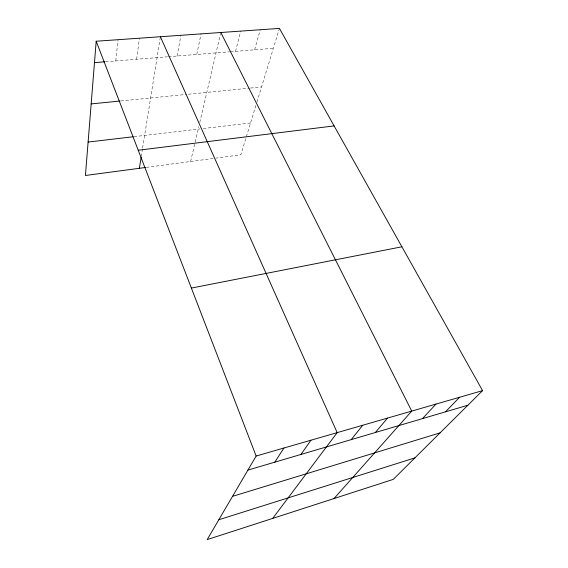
<?xml version="1.0" encoding="UTF-8"?>
<svg xmlns="http://www.w3.org/2000/svg" width="568" height="568" viewBox="0 0 568 568"><rect width="100%" height="100%" fill="white"/><g stroke="black" fill="none" stroke-linecap="round" stroke-linejoin="round"><path stroke-width="0.43" stroke-dasharray="2.84 2.13" d="M115.758 60.946L118.037 39.703M136.611 59.271L139.437 38.205M141.262 156.484L142.476 148.894M142.611 148.049L160.261 37.609M177.102 56.026L180.944 35.294M196.755 54.45L201.072 33.888M190.628 161.482L198.8 126.572M199.794 122.312L220.611 33.356M235.514 51.347L240.74 31.112M254.613 49.814L260.272 29.742M255.919 105.407L240.846 154.801L216.017 158.103M256.942 102.048L279.421 28.4M146.317 167.382L215.18 158.216M134.055 136.668L199.893 128.936M203.273 128.538L250.559 122.986M120.835 100.955L186.709 94.394M188.413 94.224L249.608 88.132M250.46 88.047L261.557 86.947M105.541 61.763L167.517 56.793M168.391 56.722L229.586 51.823M230.43 51.752L273.343 48.315"/><path stroke-width="0.85" d="M482.573 390.628L256.147 456.04L207.192 539.6L393.276 479.371L482.573 390.628L279.421 28.4L96.191 41.23L85.427 175.484L145.451 167.496M139.373 168.305L141.127 157.329M274.813 462.153L283.929 448.017M300.969 454.443L310.93 440.214M272.69 518.399L337.179 432.631L160.396 36.735M351.216 439.625L362.718 425.255M375.356 432.511L387.561 418.076M334.027 498.548L411.743 411.09L220.81 32.504M422.478 418.616L435.99 404.089M445.475 411.835L459.59 397.266M218.822 519.755L414.903 457.879M232.532 496.347L440.072 432.866M247.925 470.084L467.883 405.225M191.373 288.068L401.895 246.789M138.23 150.243L334.105 125.904M88.111 142.064L133.175 136.767M91.171 103.908L119.976 101.04M94.473 62.65L104.689 61.827M96.191 41.23L256.147 456.04"/></g></svg>
